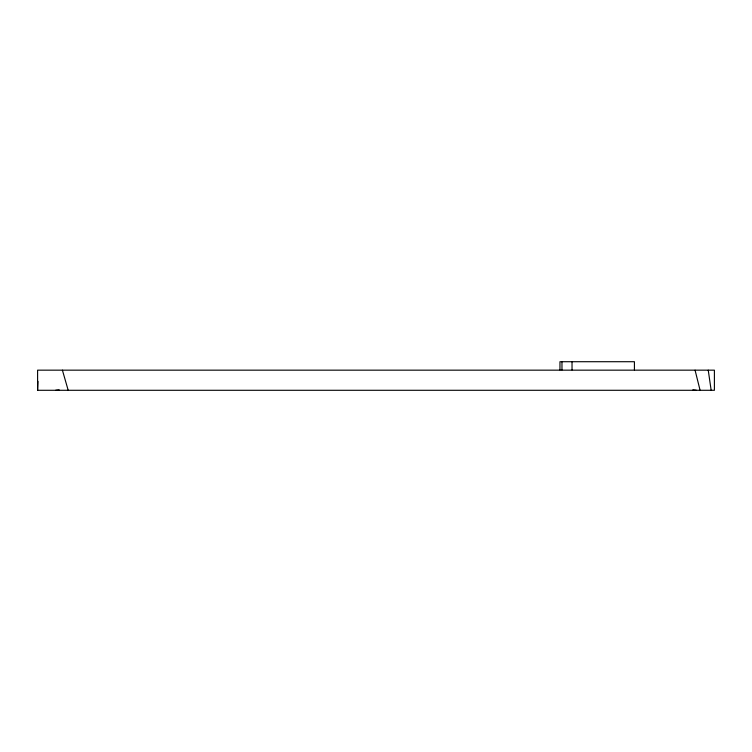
<?xml version="1.0" encoding="UTF-8"?>
<svg xmlns="http://www.w3.org/2000/svg" width="752" height="752" viewBox="0 0 752 752"><rect width="100%" height="100%" fill="white"/><g stroke="black" fill="none" stroke-linecap="round" stroke-linejoin="round"><path stroke-width="1.13" d="M37.6 390.288L37.6 370.163L714.4 370.163L714.4 390.288L37.6 390.288L37.976 381.349M55.648 390.288L59.135 389.856M692.865 389.856L696.352 390.288M62.407 370.163L68.188 390.288M695.064 370.163L700.084 390.288M708.243 370.163L711.157 390.288M634.425 369.928L634.425 361.712L559.958 361.712L559.958 369.928M572.028 361.712L572.028 369.928M561.97 361.712L561.97 369.928"/></g></svg>
